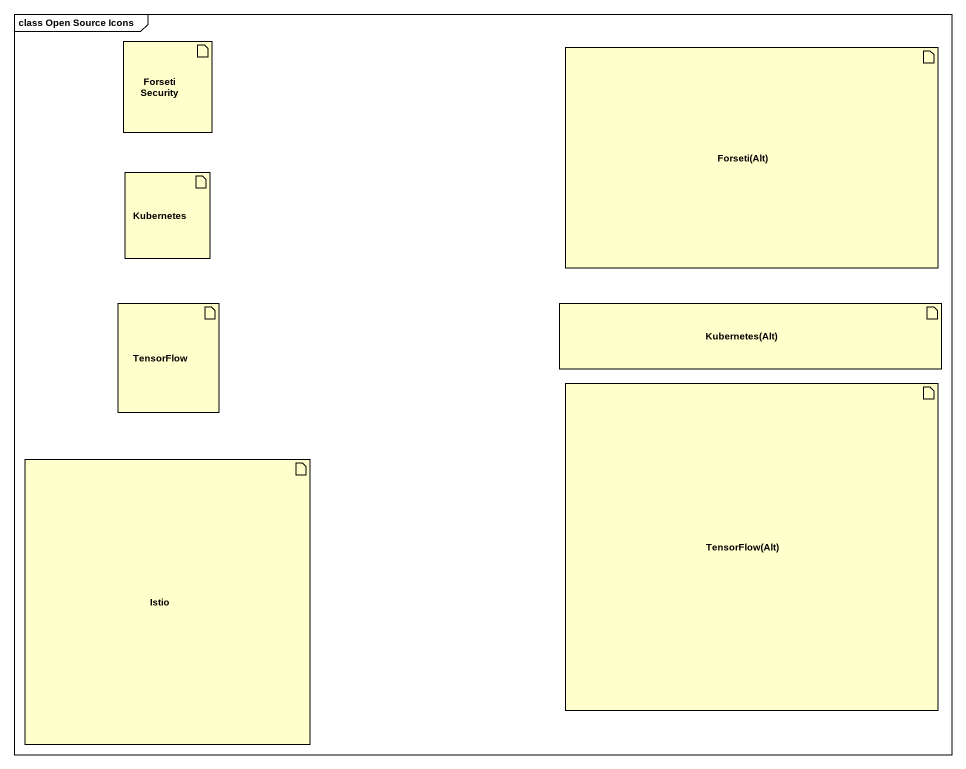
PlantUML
@startuml
mainframe class Open Source Icons
artifact "Forseti Security" as Forseti_Security
artifact "Forseti(Alt)" as Forseti_Alt
artifact Kubernetes
artifact TensorFlow
artifact "Kubernetes(Alt)" as Kubernetes_Alt
artifact "TensorFlow(Alt)" as TensorFlow_Alt
artifact Istio
@enduml
